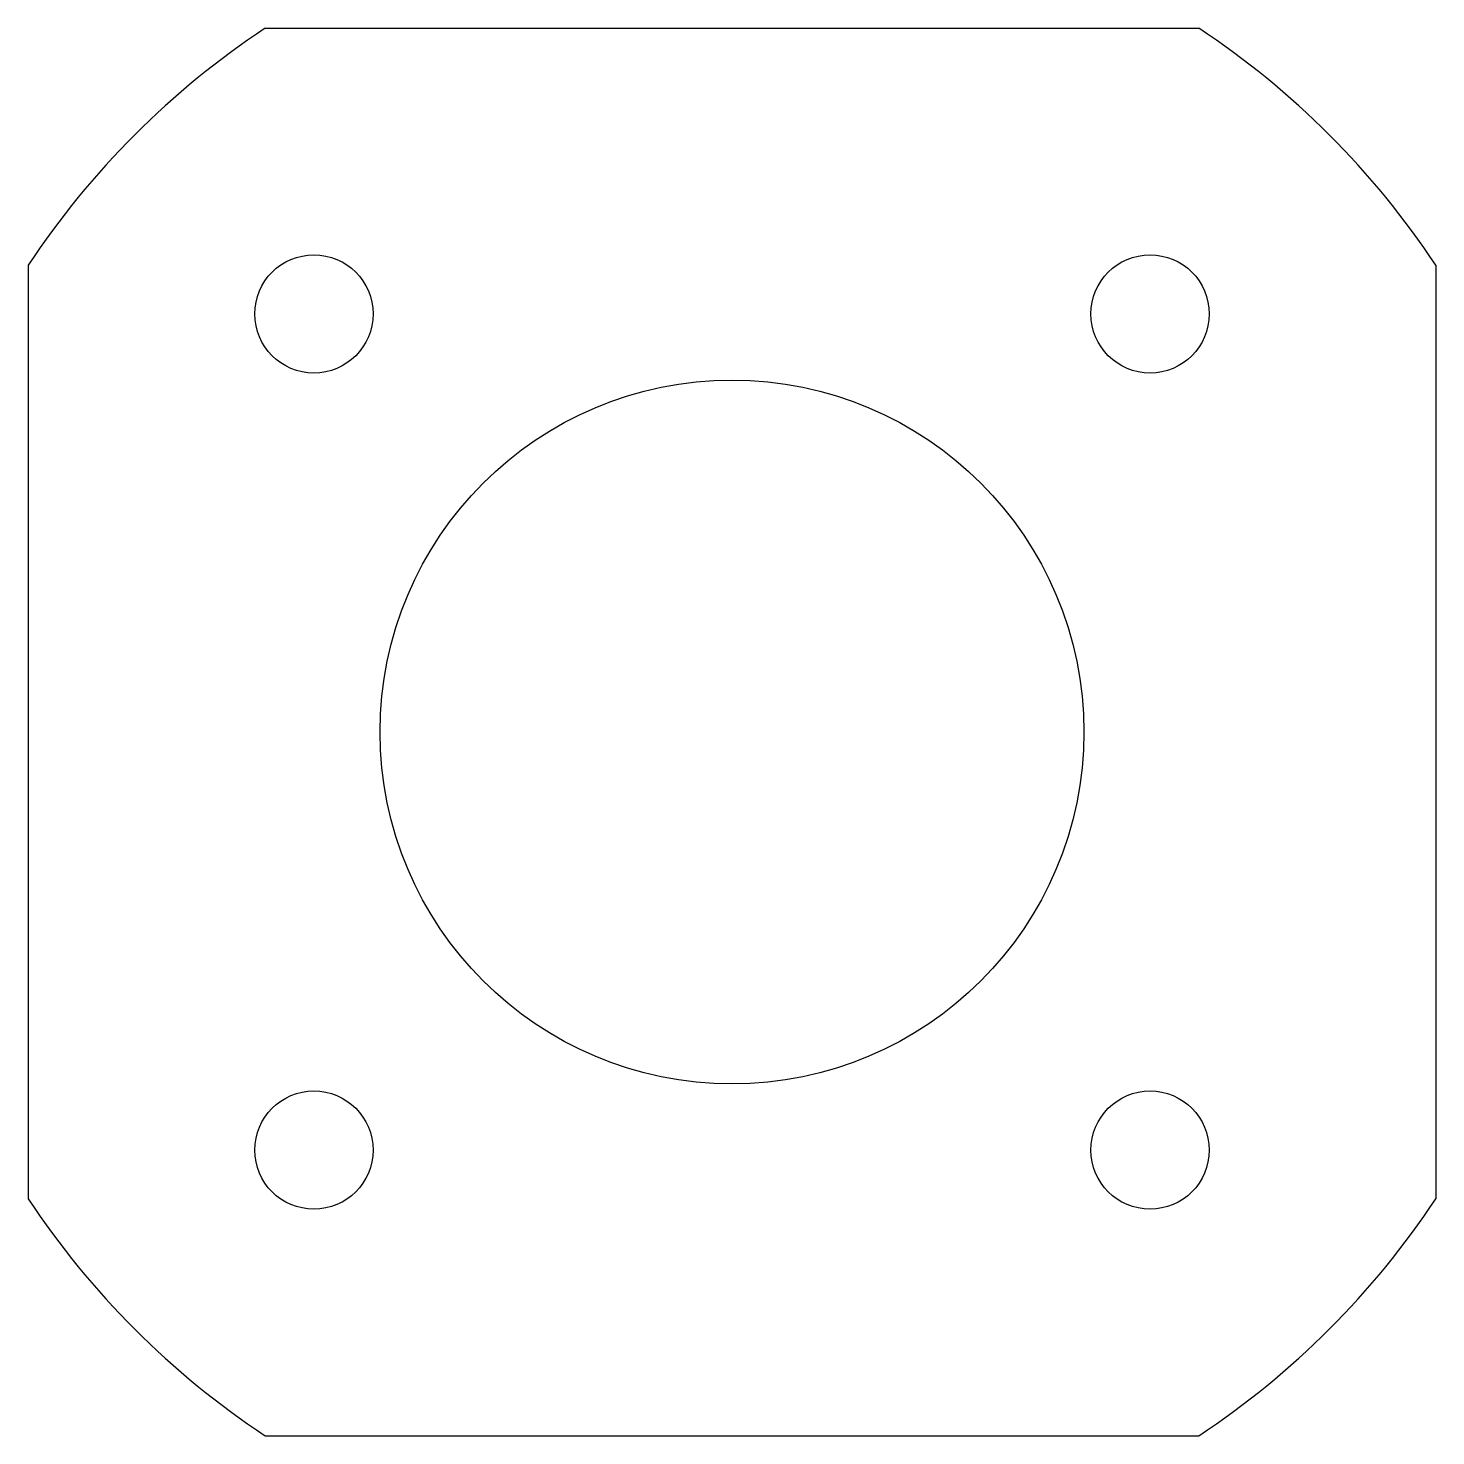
# Model space of a CAD drawing. Extents: x -25 to 25, y -25 to 25.
import ezdxf

# ---------------------------------------------------------------- set-up
doc = ezdxf.new("R2010")
doc.units = 0
doc.layers.add('Extrude010001', color=7, linetype='CONTINUOUS')

msp = doc.modelspace()

# ---------------------------------------------------------------- linework, layer by layer
at = {"layer": 'Extrude010001'}
for p, q in [((-16.5831, 25), (-16.5831, 25, 5)), ((-16.5831, 25), (16.5831, 25)), ((-16.5831, 25, 5), (16.5831, 25, 5)), ((-16.5831, 25), (-16.5831, 25, 5)), ((-16.5831, 25), (16.5831, 25)), ((-16.5831, 25, 5), (16.5831, 25, 5)), ((16.5831, 25), (16.5831, 25, 5)), ((16.5831, 25), (16.5831, 25, 5)), ((-25, 16.5831), (-25, 16.5831, 5)), ((-25, 16.5831), (-25, 16.5831, 5)), ((-25, 16.5831), (-25, -16.5831)), ((-25, 16.5831, 5), (-25, -16.5831, 5)), ((-25, 16.5831), (-25, -16.5831)), ((-25, 16.5831, 5), (-25, -16.5831, 5)), ((25, 16.5831), (25, 16.5831, 5)), ((25, 16.5831), (25, 16.5831, 5)), ((25, 16.5831), (25, -16.5831)), ((25, 16.5831, 5), (25, -16.5831, 5)), ((25, 16.5831), (25, -16.5831)), ((25, 16.5831, 5), (25, -16.5831, 5)), ((-12.7492, 14.8492), (-12.7492, 14.8492, 5)), ((-12.7492, 14.8492), (-12.7492, 14.8492, 5)), ((16.9492, 14.8492), (16.9492, 14.8492, 5)), ((16.9492, 14.8492), (16.9492, 14.8492, 5)), ((12.5, 0), (12.5, 0, 5)), ((12.5, 0), (12.5, 0, 5)), ((-12.7492, -14.8492), (-12.7492, -14.8492, 5)), ((-12.7492, -14.8492), (-12.7492, -14.8492, 5)), ((16.9492, -14.8492), (16.9492, -14.8492, 5)), ((16.9492, -14.8492), (16.9492, -14.8492, 5)), ((-25, -16.5831), (-25, -16.5831, 5)), ((-25, -16.5831), (-25, -16.5831, 5)), ((25, -16.5831), (25, -16.5831, 5)), ((25, -16.5831), (25, -16.5831, 5)), ((-16.5831, -25), (-16.5831, -25, 5)), ((-16.5831, -25), (-16.5831, -25, 5)), ((-16.5831, -25), (16.5831, -25)), ((-16.5831, -25, 5), (16.5831, -25, 5)), ((-16.5831, -25), (16.5831, -25)), ((-16.5831, -25, 5), (16.5831, -25, 5)), ((16.5831, -25), (16.5831, -25, 5)), ((16.5831, -25), (16.5831, -25, 5))]:
    msp.add_line(p, q, dxfattribs=at)
for centre, radius in [((-14.8492, 14.8492), 2.1), ((-14.8492, 14.8492), 2.1), ((-14.8492, 14.8492), 2.1), ((-14.8492, 14.8492), 2.1), ((14.8492, 14.8492), 2.1), ((14.8492, 14.8492), 2.1), ((14.8492, 14.8492), 2.1), ((14.8492, 14.8492), 2.1), ((0, 0), 12.5), ((0, 0), 12.5), ((0, 0), 12.5), ((0, 0), 12.5), ((-14.8492, -14.8492), 2.1), ((-14.8492, -14.8492), 2.1), ((-14.8492, -14.8492), 2.1), ((-14.8492, -14.8492), 2.1), ((14.8492, -14.8492), 2.1), ((14.8492, -14.8492), 2.1), ((14.8492, -14.8492), 2.1), ((14.8492, -14.8492), 2.1)]:
    msp.add_circle(centre, radius, dxfattribs=at)
for centre, start, end in [((0, 0), 123.557, 146.443), ((0, 0, 5), 123.557, 146.443), ((0, 0), 123.557, 146.443), ((0, 0, 5), 123.557, 146.443), ((0, 0), 33.5573, 56.4427), ((0, 0, 5), 33.5573, 56.4427), ((0, 0), 33.5573, 56.4427), ((0, 0, 5), 33.5573, 56.4427), ((0, 0), -146.443, -123.557), ((0, 0, 5), -146.443, -123.557), ((0, 0), -146.443, -123.557), ((0, 0, 5), -146.443, -123.557), ((0, 0), -56.4427, -33.5573), ((0, 0, 5), -56.4427, -33.5573), ((0, 0), -56.4427, -33.5573), ((0, 0, 5), -56.4427, -33.5573)]:
    msp.add_arc(centre, 30, start, end, dxfattribs=at)

doc.saveas('drawing.dxf')
